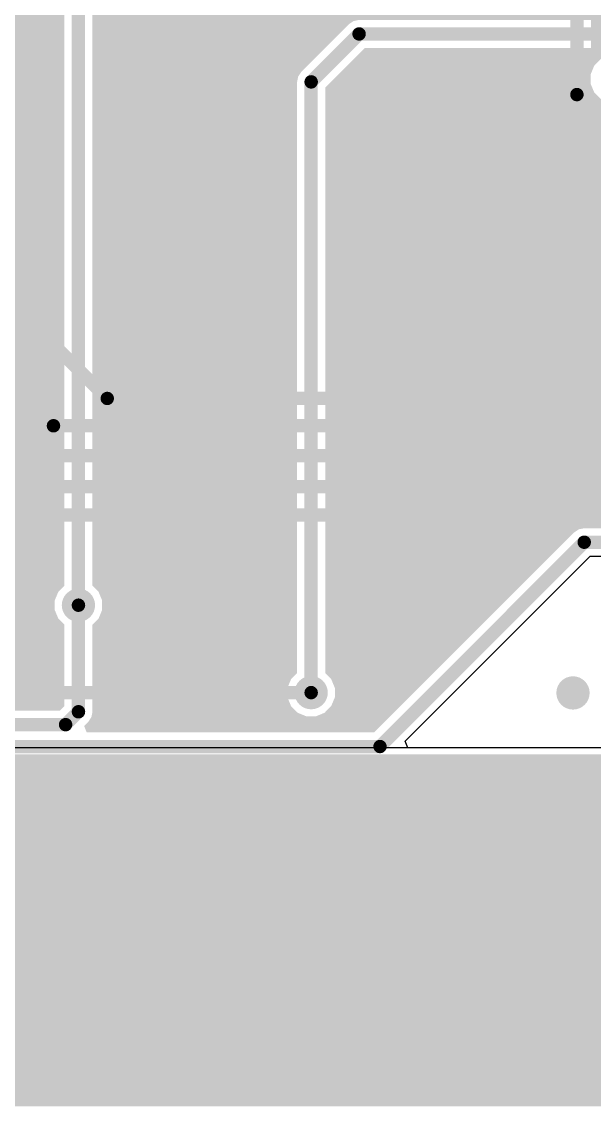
# Model space of a CAD drawing. Header units: inches. Extents: x -3 to 103, y 0 to 40.
# Drawn here: x 43 to 53.31, y -0.06 to 19.47 of the extents above; entities that cross this region are included whole.
import ezdxf

# ---------------------------------------------------------------- set-up
doc = ezdxf.new("R2010")
doc.units = ezdxf.units.IN
for name, color, linetype in [('Board Outline', 216, 'Continuous'), ('Bottom Layer', 5, 'Continuous'), ('Bottom Solder', 6, 'Continuous'), ('Keep-Out Layer', 6, 'Continuous'), ('Multi-Layer', 9, 'Continuous'), ('Pad Holes', 156, 'Continuous'), ('Top Layer', 1, 'Continuous'), ('Top Overlay', 2, 'Continuous'), ('Top Paste', 8, 'Continuous'), ('Top Solder', 216, 'Continuous'), ('Via Holes', 16, 'Continuous')]:
    doc.layers.add(name, color=color, linetype=linetype)

# ---------------------------------------------------------------- blocks, each defined once
blk = doc.blocks.new('38_SMD_M______19')
at = {"layer": 'Bottom Layer'}
h = blk.add_hatch(color=5, dxfattribs=at)
edge = h.paths.add_edge_path()
edge.add_arc((-1.95, 2.56), 0.3, 0, 360)
h = blk.add_hatch(color=5, dxfattribs=at)
edge = h.paths.add_edge_path()
edge.add_arc((-0.55, 2.56), 0.3, 0, 360)
h = blk.add_hatch(color=5, dxfattribs=at)
edge = h.paths.add_edge_path()
edge.add_arc((-2.65, 1.86), 0.3, 0, 360)
h = blk.add_hatch(color=5, dxfattribs=at)
edge = h.paths.add_edge_path()
edge.add_arc((-1.25, 1.86), 0.3, 0, 360)
h = blk.add_hatch(color=5, dxfattribs=at)
edge = h.paths.add_edge_path()
edge.add_arc((0.15, 1.86), 0.3, 0, 360)
h = blk.add_hatch(color=5, dxfattribs=at)
edge = h.paths.add_edge_path()
edge.add_arc((-1.95, 1.16), 0.3, 0, 360)
h = blk.add_hatch(color=5, dxfattribs=at)
edge = h.paths.add_edge_path()
edge.add_arc((-0.55, 1.16), 0.3, 0, 360)
h = blk.add_hatch(color=5, dxfattribs=at)
edge = h.paths.add_edge_path()
edge.add_arc((-2.65, 0.46), 0.3, 0, 360)
h = blk.add_hatch(color=5, dxfattribs=at)
edge = h.paths.add_edge_path()
edge.add_arc((-1.25, 0.46), 0.3, 0, 360)
h = blk.add_hatch(color=5, dxfattribs=at)
edge = h.paths.add_edge_path()
edge.add_arc((0.15, 0.46), 0.3, 0, 360)
h = blk.add_hatch(color=5, dxfattribs=at)
edge = h.paths.add_edge_path()
edge.add_arc((-1.95, -0.24), 0.3, 0, 360)
h = blk.add_hatch(color=5, dxfattribs=at)
edge = h.paths.add_edge_path()
edge.add_arc((-0.55, -0.24), 0.3, 0, 360)
at = {"layer": 'Keep-Out Layer'}
blk.add_hatch(color=6, dxfattribs=at).paths.add_polyline_path([(-9.042, 10.287), (9.042, 10.287), (9.042, 16.383), (-9.042, 16.383)])
at = {"layer": 'Multi-Layer'}
h = blk.add_hatch(color=9, dxfattribs=at)
edge = h.paths.add_edge_path()
edge.add_arc((-1.95, 2.56), 0.3, 0, 360)
h = blk.add_hatch(color=9, dxfattribs=at)
edge = h.paths.add_edge_path()
edge.add_arc((-0.55, 2.56), 0.3, 0, 360)
h = blk.add_hatch(color=9, dxfattribs=at)
edge = h.paths.add_edge_path()
edge.add_arc((-2.65, 1.86), 0.3, 0, 360)
h = blk.add_hatch(color=9, dxfattribs=at)
edge = h.paths.add_edge_path()
edge.add_arc((-1.25, 1.86), 0.3, 0, 360)
h = blk.add_hatch(color=9, dxfattribs=at)
edge = h.paths.add_edge_path()
edge.add_arc((0.15, 1.86), 0.3, 0, 360)
h = blk.add_hatch(color=9, dxfattribs=at)
edge = h.paths.add_edge_path()
edge.add_arc((-1.95, 1.16), 0.3, 0, 360)
h = blk.add_hatch(color=9, dxfattribs=at)
edge = h.paths.add_edge_path()
edge.add_arc((-0.55, 1.16), 0.3, 0, 360)
h = blk.add_hatch(color=9, dxfattribs=at)
edge = h.paths.add_edge_path()
edge.add_arc((-2.65, 0.46), 0.3, 0, 360)
h = blk.add_hatch(color=9, dxfattribs=at)
edge = h.paths.add_edge_path()
edge.add_arc((-1.25, 0.46), 0.3, 0, 360)
h = blk.add_hatch(color=9, dxfattribs=at)
edge = h.paths.add_edge_path()
edge.add_arc((0.15, 0.46), 0.3, 0, 360)
h = blk.add_hatch(color=9, dxfattribs=at)
edge = h.paths.add_edge_path()
edge.add_arc((-1.95, -0.24), 0.3, 0, 360)
h = blk.add_hatch(color=9, dxfattribs=at)
edge = h.paths.add_edge_path()
edge.add_arc((-0.55, -0.24), 0.3, 0, 360)
at = {"layer": 'Pad Holes'}
h = blk.add_hatch(color=7, dxfattribs=at)
edge = h.paths.add_edge_path()
edge.add_arc((-1.95, 2.56), 0.15, 0, 360)
h = blk.add_hatch(color=7, dxfattribs=at)
edge = h.paths.add_edge_path()
edge.add_arc((-0.55, 2.56), 0.15, 0, 360)
h = blk.add_hatch(color=7, dxfattribs=at)
edge = h.paths.add_edge_path()
edge.add_arc((-2.65, 1.86), 0.15, 0, 360)
h = blk.add_hatch(color=7, dxfattribs=at)
edge = h.paths.add_edge_path()
edge.add_arc((-1.25, 1.86), 0.15, 0, 360)
h = blk.add_hatch(color=7, dxfattribs=at)
edge = h.paths.add_edge_path()
edge.add_arc((0.15, 1.86), 0.15, 0, 360)
h = blk.add_hatch(color=7, dxfattribs=at)
edge = h.paths.add_edge_path()
edge.add_arc((-1.95, 1.16), 0.15, 0, 360)
h = blk.add_hatch(color=7, dxfattribs=at)
edge = h.paths.add_edge_path()
edge.add_arc((-0.55, 1.16), 0.15, 0, 360)
h = blk.add_hatch(color=7, dxfattribs=at)
edge = h.paths.add_edge_path()
edge.add_arc((-2.65, 0.46), 0.15, 0, 360)
h = blk.add_hatch(color=7, dxfattribs=at)
edge = h.paths.add_edge_path()
edge.add_arc((-1.25, 0.46), 0.15, 0, 360)
h = blk.add_hatch(color=7, dxfattribs=at)
edge = h.paths.add_edge_path()
edge.add_arc((0.15, 0.46), 0.15, 0, 360)
h = blk.add_hatch(color=7, dxfattribs=at)
edge = h.paths.add_edge_path()
edge.add_arc((-1.95, -0.24), 0.15, 0, 360)
h = blk.add_hatch(color=7, dxfattribs=at)
edge = h.paths.add_edge_path()
edge.add_arc((-0.55, -0.24), 0.15, 0, 360)
at = {"layer": 'Top Layer'}
for points in [[(-3.1, 3.01), (-2.2, 3.01), (-2.2, 2.11), (-3.1, 2.11)], [(-1.7, 3.01), (-0.8, 3.01), (-0.8, 2.11), (-1.7, 2.11)], [(-0.3, 3.01), (0.6, 3.01), (0.6, 2.11), (-0.3, 2.11)], [(-3.1, 1.61), (-2.2, 1.61), (-2.2, 0.71), (-3.1, 0.71)], [(-1.7, 1.61), (-0.8, 1.61), (-0.8, 0.71), (-1.7, 0.71)], [(-0.3, 1.61), (0.6, 1.61), (0.6, 0.71), (-0.3, 0.71)], [(-3.1, 0.21), (-2.2, 0.21), (-2.2, -0.69), (-3.1, -0.69)], [(-1.7, 0.21), (-0.8, 0.21), (-0.8, -0.69), (-1.7, -0.69)], [(-0.3, 0.21), (0.6, 0.21), (0.6, -0.69), (-0.3, -0.69)]]:
    blk.add_hatch(color=1, dxfattribs=at).paths.add_polyline_path(points)
h = blk.add_hatch(color=1, dxfattribs=at)
edge = h.paths.add_edge_path()
edge.add_arc((-1.95, 2.56), 0.3, 0, 360)
h = blk.add_hatch(color=1, dxfattribs=at)
edge = h.paths.add_edge_path()
edge.add_arc((-0.55, 2.56), 0.3, 0, 360)
h = blk.add_hatch(color=1, dxfattribs=at)
edge = h.paths.add_edge_path()
edge.add_arc((-2.65, 1.86), 0.3, 0, 360)
h = blk.add_hatch(color=1, dxfattribs=at)
edge = h.paths.add_edge_path()
edge.add_arc((-1.25, 1.86), 0.3, 0, 360)
h = blk.add_hatch(color=1, dxfattribs=at)
edge = h.paths.add_edge_path()
edge.add_arc((0.15, 1.86), 0.3, 0, 360)
h = blk.add_hatch(color=1, dxfattribs=at)
edge = h.paths.add_edge_path()
edge.add_arc((-1.95, 1.16), 0.3, 0, 360)
h = blk.add_hatch(color=1, dxfattribs=at)
edge = h.paths.add_edge_path()
edge.add_arc((-0.55, 1.16), 0.3, 0, 360)
h = blk.add_hatch(color=1, dxfattribs=at)
edge = h.paths.add_edge_path()
edge.add_arc((-2.65, 0.46), 0.3, 0, 360)
h = blk.add_hatch(color=1, dxfattribs=at)
edge = h.paths.add_edge_path()
edge.add_arc((-1.25, 0.46), 0.3, 0, 360)
h = blk.add_hatch(color=1, dxfattribs=at)
edge = h.paths.add_edge_path()
edge.add_arc((0.15, 0.46), 0.3, 0, 360)
h = blk.add_hatch(color=1, dxfattribs=at)
edge = h.paths.add_edge_path()
edge.add_arc((-1.95, -0.24), 0.3, 0, 360)
h = blk.add_hatch(color=1, dxfattribs=at)
edge = h.paths.add_edge_path()
edge.add_arc((-0.55, -0.24), 0.3, 0, 360)
at = {"layer": 'Top Overlay'}
for points in [[(-5.512, 15.215), (-2.972, 15.215), (-2.972, 15.748), (-5.512, 15.748)], [(-2.972, 13.208), (-2.972, 15.748), (-3.505, 15.748), (-3.505, 13.208)], [(-1.499, 15.215), (1.041, 15.215), (1.041, 15.748), (-1.499, 15.748)], [(-0.965, 13.208), (-0.965, 15.748), (-1.499, 15.748), (-1.499, 13.208)], [(0.508, 15.748), (0.508, 13.208), (1.041, 13.208), (1.041, 15.748)], [(2.515, 15.215), (5.055, 15.215), (5.055, 15.748), (2.515, 15.748)], [(3.048, 13.208), (3.048, 15.748), (2.515, 15.748), (2.515, 13.208)], [(5.055, 13.208), (5.055, 15.748), (4.521, 15.748), (4.521, 13.208)], [(7.061, 13.208), (7.061, 15.748), (6.528, 15.748), (6.528, 13.208)], [(-3.505, 13.208), (-0.965, 13.208), (-0.965, 13.741), (-3.505, 13.741)], [(0.508, 13.208), (3.048, 13.208), (3.048, 13.741), (0.508, 13.741)], [(4.521, 13.208), (7.061, 13.208), (7.061, 13.741), (4.521, 13.741)]]:
    blk.add_hatch(color=2, dxfattribs=at).paths.add_polyline_path(points)
at = {"layer": 'Top Paste'}
for points in [[(-3.1, 3.01), (-2.2, 3.01), (-2.2, 2.11), (-3.1, 2.11)], [(-1.7, 3.01), (-0.8, 3.01), (-0.8, 2.11), (-1.7, 2.11)], [(-0.3, 3.01), (0.6, 3.01), (0.6, 2.11), (-0.3, 2.11)], [(-3.1, 1.61), (-2.2, 1.61), (-2.2, 0.71), (-3.1, 0.71)], [(-1.7, 1.61), (-0.8, 1.61), (-0.8, 0.71), (-1.7, 0.71)], [(-0.3, 1.61), (0.6, 1.61), (0.6, 0.71), (-0.3, 0.71)], [(-3.1, 0.21), (-2.2, 0.21), (-2.2, -0.69), (-3.1, -0.69)], [(-1.7, 0.21), (-0.8, 0.21), (-0.8, -0.69), (-1.7, -0.69)], [(-0.3, 0.21), (0.6, 0.21), (0.6, -0.69), (-0.3, -0.69)]]:
    blk.add_hatch(color=8, dxfattribs=at).paths.add_polyline_path(points)
at = {"layer": 'Top Solder'}
for points in [[(-3.202, 3.112), (-2.098, 3.112), (-2.098, 2.008), (-3.202, 2.008)], [(-1.802, 3.112), (-0.698, 3.112), (-0.698, 2.008), (-1.802, 2.008)], [(-0.402, 3.112), (0.702, 3.112), (0.702, 2.008), (-0.402, 2.008)], [(-3.202, 1.712), (-2.098, 1.712), (-2.098, 0.608), (-3.202, 0.608)], [(-1.802, 1.712), (-0.698, 1.712), (-0.698, 0.608), (-1.802, 0.608)], [(-0.402, 1.712), (0.702, 1.712), (0.702, 0.608), (-0.402, 0.608)], [(-3.202, 0.312), (-2.098, 0.312), (-2.098, -0.792), (-3.202, -0.792)], [(-1.802, 0.312), (-0.698, 0.312), (-0.698, -0.792), (-1.802, -0.792)], [(-0.402, 0.312), (0.702, 0.312), (0.702, -0.792), (-0.402, -0.792)]]:
    blk.add_hatch(color=216, dxfattribs=at).paths.add_polyline_path(points)
at = {"layer": 'Top Overlay', "const_width": 0.127}
for points in [[(9.091, 16.434), (-9.096, 16.434)], [(9.086, 10.244), (-9.096, 10.244)]]:
    blk.add_lwpolyline(points, dxfattribs=at)

msp = doc.modelspace()

# ---------------------------------------------------------------- hatches: boundary and pattern name
at = {"layer": 'Bottom Layer'}
msp.add_hatch(color=5, dxfattribs=at).paths.add_polyline_path([(53.479, 33.313), (53.479, 18.823), (53.428, 18.802), (53.375, 18.749), (53.248, 18.802), (53.248, 33.339), (53.242, 33.371), (53.359, 33.434)])
h = msp.add_hatch(color=5, dxfattribs=at)
edge = h.paths.add_edge_path()
edge.add_arc((44.018, 8.966), 0.3, 0, 360)
h = msp.add_hatch(color=5, dxfattribs=at)
edge = h.paths.add_edge_path()
edge.add_arc((48.209, 7.391), 0.3, 0, 360)
h = msp.add_hatch(color=5, dxfattribs=at)
edge = h.paths.add_edge_path()
edge.add_arc((52.925, 7.386), 0.3, 0, 360)
at = {"layer": 'Bottom Solder'}
h = msp.add_hatch(color=6, dxfattribs=at)
edge = h.paths.add_edge_path()
edge.add_arc((44.018, 8.966), 0.3, 0, 360)
h = msp.add_hatch(color=6, dxfattribs=at)
edge = h.paths.add_edge_path()
edge.add_arc((48.209, 7.391), 0.3, 0, 360)
h = msp.add_hatch(color=6, dxfattribs=at)
edge = h.paths.add_edge_path()
edge.add_arc((52.925, 7.386), 0.3, 0, 360)
at = {"layer": 'Top Layer'}
h = msp.add_hatch(color=1, dxfattribs=at)
h.paths.add_polyline_path([(54.022, 26.6), (53.926, 26.504), (53.871, 26.422), (53.852, 26.325), (53.852, 26.197), (53.548, 26.197), (53.537, 26.197), (53.421, 26.197), (53.41, 26.197), (52.278, 26.197), (52.267, 26.197), (52.151, 26.197), (52.14, 26.197), (51.008, 26.197), (50.997, 26.197), (50.881, 26.197), (50.87, 26.197), (49.738, 26.197), (49.727, 26.197), (49.611, 26.197), (49.6, 26.197), (48.468, 26.197), (48.457, 26.197), (48.341, 26.197), (48.33, 26.197), (47.198, 26.197), (47.187, 26.197), (47.071, 26.197), (47.06, 26.197), (45.928, 26.197), (45.917, 26.197), (45.801, 26.197), (45.79, 26.197), (44.658, 26.197), (44.647, 26.197), (44.531, 26.197), (44.52, 26.197), (43.377, 26.197), (43.377, 24.443), (43.766, 24.443), (43.766, 9.318), (43.656, 9.208), (43.591, 9.051), (43.591, 8.881), (43.656, 8.724), (43.766, 8.615), (43.766, 7.152), (43.682, 7.067), (39.238, 7.067), (38.708, 7.598), (38.708, 11.694), (38.72, 11.704), (38.826, 11.755), (39.42, 11.162), (39.502, 11.107), (39.598, 11.088), (40.047, 11.088), (40.047, 10.804), (40.047, 10.793), (40.047, 10.677), (40.047, 10.666), (40.047, 10.362), (39.805, 10.362), (39.696, 10.471), (39.539, 10.536), (39.369, 10.536), (39.212, 10.471), (39.092, 10.351), (39.027, 10.194), (39.027, 10.024), (39.092, 9.867), (39.212, 9.747), (39.369, 9.682), (39.539, 9.682), (39.696, 9.747), (39.805, 9.857), (40.047, 9.857), (40.047, 9.534), (40.047, 9.523), (40.047, 9.407), (40.047, 9.396), (40.047, 9.082), (39.798, 9.082), (39.688, 9.192), (39.531, 9.257), (39.361, 9.257), (39.204, 9.192), (39.084, 9.071), (39.019, 8.915), (39.019, 8.745), (39.084, 8.588), (39.204, 8.468), (39.361, 8.403), (39.531, 8.403), (39.688, 8.468), (39.798, 8.577), (40.047, 8.577), (40.047, 8.253), (41.801, 8.253), (41.801, 9.396), (41.801, 9.407), (41.801, 9.523), (41.801, 9.534), (41.801, 10.666), (41.801, 10.677), (41.801, 10.793), (41.801, 10.804), (41.801, 11.947), (41.801, 11.947), (41.801, 12.063), (41.801, 12.063), (41.801, 13.206), (41.801, 13.217), (41.801, 13.333), (41.801, 13.344), (41.801, 14.476), (41.801, 14.487), (41.801, 14.603), (41.801, 14.614), (41.801, 15.746), (41.801, 15.757), (41.801, 15.873), (41.801, 15.884), (41.801, 17.016), (41.801, 17.027), (41.801, 17.143), (41.801, 17.154), (41.801, 18.286), (41.801, 18.297), (41.801, 18.413), (41.801, 18.424), (41.801, 19.567), (41.801, 19.567), (41.801, 19.683), (41.801, 19.683), (41.801, 20.826), (41.801, 20.837), (41.801, 20.953), (41.801, 20.964), (41.801, 21.277), (42.307, 21.277), (42.403, 21.296), (42.485, 21.351), (43.028, 21.894), (43.083, 21.976), (43.102, 22.073), (43.102, 26.535), (43.294, 26.727), (53.969, 26.727)])
h.paths.add_polyline_path([(40.903, 7.833), (39.731, 7.833), (39.635, 7.813), (39.553, 7.759), (39.498, 7.677), (39.479, 7.58), (39.498, 7.484), (39.553, 7.402), (39.635, 7.347), (39.731, 7.328), (40.825, 7.328), (40.827, 7.326), (40.924, 7.307), (41.021, 7.326), (41.103, 7.381), (41.157, 7.463), (41.176, 7.56), (41.157, 7.656), (41.103, 7.738), (41.082, 7.759), (41, 7.813)], flags=0)
msp.add_hatch(color=1, dxfattribs=at).paths.add_polyline_path([(51.158, 24.316), (51.094, 24.303), (51.012, 24.248), (47.276, 20.512), (45.575, 20.512), (45.466, 20.622), (45.309, 20.687), (45.139, 20.687), (44.982, 20.622), (44.862, 20.501), (44.797, 20.345), (44.797, 20.175), (44.862, 20.018), (44.982, 19.898), (45.139, 19.833), (45.309, 19.833), (45.466, 19.898), (45.575, 20.007), (47.381, 20.007), (47.477, 20.026), (47.559, 20.081), (51.295, 23.817), (57.547, 23.817), (57.547, 23.504), (57.547, 23.493), (57.547, 23.377), (57.547, 23.366), (57.547, 22.986), (52.142, 22.986), (52.032, 23.095), (51.876, 23.16), (51.706, 23.16), (51.549, 23.095), (51.429, 22.975), (51.364, 22.818), (51.364, 22.648), (51.429, 22.491), (51.549, 22.371), (51.706, 22.306), (51.876, 22.306), (52.032, 22.371), (52.142, 22.48), (57.547, 22.48), (57.547, 22.234), (57.547, 22.223), (57.547, 22.107), (57.547, 22.096), (57.547, 21.843), (57.351, 21.843), (57.241, 21.952), (57.084, 22.017), (56.914, 22.017), (56.757, 21.952), (56.637, 21.832), (56.572, 21.675), (56.572, 21.505), (56.637, 21.348), (56.757, 21.228), (56.914, 21.163), (57.084, 21.163), (57.241, 21.228), (57.351, 21.337), (57.547, 21.337), (57.547, 20.964), (57.547, 20.953), (57.547, 20.837), (57.547, 20.826), (57.547, 19.683), (57.547, 19.683), (57.547, 19.567), (57.547, 19.567), (57.547, 18.424), (57.547, 18.413), (57.547, 18.297), (57.547, 18.286), (57.547, 17.972), (56.096, 17.972), (54.636, 19.432), (54.554, 19.486), (54.458, 19.506), (49.073, 19.506), (48.976, 19.486), (48.894, 19.432), (48.031, 18.568), (47.976, 18.486), (47.957, 18.39), (47.957, 7.743), (47.847, 7.633), (47.782, 7.476), (47.782, 7.306), (47.847, 7.15), (47.967, 7.029), (48.124, 6.964), (48.294, 6.964), (48.451, 7.029), (48.571, 7.15), (48.636, 7.306), (48.636, 7.476), (48.571, 7.633), (48.462, 7.743), (48.462, 18.285), (49.177, 19.001), (54.353, 19.001), (55.813, 17.541), (55.895, 17.486), (55.991, 17.467), (57.547, 17.467), (57.547, 17.154), (57.547, 17.143), (57.547, 17.027), (57.547, 17.016), (57.547, 16.681), (57.406, 16.681), (57.297, 16.79), (57.14, 16.855), (56.97, 16.855), (56.813, 16.79), (56.693, 16.67), (56.628, 16.513), (56.628, 16.343), (56.693, 16.186), (56.813, 16.066), (56.97, 16.001), (57.14, 16.001), (57.297, 16.066), (57.406, 16.176), (57.547, 16.176), (57.547, 15.884), (57.547, 15.873), (57.547, 15.757), (57.547, 15.746), (57.547, 14.614), (57.547, 14.603), (57.547, 14.487), (57.547, 14.476), (57.547, 14.127), (56.493, 14.127), (56.13, 14.49), (56.096, 14.541), (55.708, 14.929), (55.708, 15.486), (55.717, 15.489), (55.837, 15.609), (55.902, 15.766), (55.902, 15.936), (55.837, 16.093), (55.717, 16.213), (55.56, 16.278), (55.39, 16.278), (55.233, 16.213), (55.113, 16.093), (55.048, 15.936), (55.048, 15.766), (55.113, 15.609), (55.233, 15.489), (55.242, 15.486), (55.242, 14.832), (55.26, 14.743), (55.31, 14.668), (55.732, 14.246), (55.766, 14.195), (56.232, 13.729), (56.307, 13.678), (56.397, 13.661), (57.547, 13.661), (57.547, 13.344), (57.547, 13.333), (57.547, 13.217), (57.547, 13.206), (57.547, 12.933), (55.556, 12.933), (54.71, 13.778), (54.71, 17.098), (54.82, 17.208), (54.885, 17.365), (54.885, 17.535), (54.82, 17.692), (54.699, 17.812), (54.543, 17.877), (54.373, 17.877), (54.216, 17.812), (54.096, 17.692), (54.031, 17.535), (54.031, 17.365), (54.096, 17.208), (54.205, 17.098), (54.205, 13.674), (54.224, 13.577), (54.279, 13.495), (55.272, 12.502), (55.354, 12.447), (55.451, 12.428), (57.547, 12.428), (57.547, 12.074), (57.547, 12.063), (57.547, 11.947), (57.547, 11.936), (57.547, 11.603), (54.648, 11.603), (53.903, 12.348), (53.903, 18.075), (53.912, 18.078), (54.032, 18.199), (54.097, 18.355), (54.097, 18.525), (54.032, 18.682), (53.912, 18.802), (53.755, 18.867), (53.585, 18.867), (53.428, 18.802), (53.308, 18.682), (53.243, 18.525), (53.243, 18.355), (53.308, 18.199), (53.428, 18.078), (53.437, 18.075), (53.437, 12.251), (53.455, 12.162), (53.505, 12.087), (54.387, 11.205), (54.463, 11.154), (54.552, 11.137), (57.547, 11.137), (57.547, 10.804), (57.547, 10.793), (57.547, 10.677), (57.547, 10.666), (57.547, 10.352), (53.127, 10.352), (53.031, 10.333), (52.949, 10.278), (49.344, 6.674), (44.168, 6.674), (44.12, 6.791), (44.197, 6.868), (44.251, 6.95), (44.271, 7.047), (44.271, 8.615), (44.38, 8.724), (44.445, 8.881), (44.445, 9.051), (44.38, 9.208), (44.271, 9.318), (44.271, 24.443), (44.52, 24.443), (44.531, 24.443), (44.647, 24.443), (44.658, 24.443), (44.856, 24.443), (44.908, 24.316), (44.862, 24.269), (44.797, 24.112), (44.797, 23.942), (44.862, 23.785), (44.982, 23.665), (45.139, 23.6), (45.309, 23.6), (45.466, 23.665), (45.586, 23.785), (45.651, 23.942), (45.651, 24.112), (45.586, 24.269), (45.54, 24.316), (45.592, 24.443), (45.79, 24.443), (45.801, 24.443), (45.917, 24.443), (45.928, 24.443), (47.06, 24.443), (47.071, 24.443), (47.187, 24.443), (47.198, 24.443), (48.33, 24.443), (48.341, 24.443), (48.457, 24.443), (48.468, 24.443), (49.6, 24.443), (49.611, 24.443), (49.727, 24.443), (49.738, 24.443), (50.87, 24.443), (50.881, 24.443), (50.997, 24.443), (51.008, 24.443), (51.145, 24.443)])
h = msp.add_hatch(color=1, dxfattribs=at)
edge = h.paths.add_edge_path()
edge.add_arc((44.018, 8.966), 0.3, 0, 360)
h = msp.add_hatch(color=1, dxfattribs=at)
edge = h.paths.add_edge_path()
edge.add_arc((48.209, 7.391), 0.3, 0, 360)
h = msp.add_hatch(color=1, dxfattribs=at)
edge = h.paths.add_edge_path()
edge.add_arc((52.925, 7.386), 0.3, 0, 360)
at = {"layer": 'Via Holes'}
h = msp.add_hatch(color=7, dxfattribs=at)
edge = h.paths.add_edge_path()
edge.add_arc((44.018, 8.966), 0.15, 0, 360)
h = msp.add_hatch(color=7, dxfattribs=at)
edge = h.paths.add_edge_path()
edge.add_arc((48.209, 7.391), 0.15, 0, 360)
h = msp.add_hatch(color=7, dxfattribs=at)
edge = h.paths.add_edge_path()
edge.add_arc((52.925, 7.386), 0.15, 0, 360)

# ---------------------------------------------------------------- linework, layer by layer
at = {"layer": 'Board Outline', "const_width": 0.254}
msp.add_lwpolyline([(40.583, 6.153), (58.716, 6.153)], dxfattribs=at)
at = {"layer": 'Bottom Layer'}
msp.add_line((58.751, 6.4), (40.583, 6.4), dxfattribs=at)
at = {"layer": 'Bottom Layer', "const_width": 0.241}
for points in [[(52.996, 18.161), (52.996, 33.339)], [(52.996, 18.161), (53.707, 17.45)], [(39.472, 17.755), (44.537, 12.689)], [(39.36, 16.405), (43.568, 12.197)], [(44.537, 12.689), (56.899, 12.689)], [(43.568, 12.197), (57.286, 12.197)], [(41.732, 11.659), (57.268, 11.659)], [(40.445, 11.1), (57.427, 11.1)], [(41.208, 10.592), (57.576, 10.592)], [(41.027, 7.391), (48.209, 7.391)]]:
    msp.add_lwpolyline(points, dxfattribs=at)
at = {"layer": 'Bottom Layer', "const_width": 0.121}
for points in [[(52.935, 18.161, 1), (53.056, 18.161, 1)], [(52.935, 18.161, 1), (53.056, 18.161, 1)], [(44.477, 12.689, 1), (44.597, 12.689, 1)], [(44.477, 12.689, 1), (44.597, 12.689, 1)], [(43.508, 12.197, 1), (43.629, 12.197, 1)], [(43.508, 12.197, 1), (43.629, 12.197, 1)], [(48.149, 7.391, 1), (48.27, 7.391, 1)]]:
    msp.add_lwpolyline(points, format="xyb", close=True, dxfattribs=at)
at = {"layer": 'Top Layer'}
for p, q in [((49.902, 6.518), (53.232, 9.847)), ((53.232, 9.847), (57.547, 9.847)), ((49.951, 6.4), (49.902, 6.518)), ((58.751, 6.4), (49.951, 6.4))]:
    msp.add_line(p, q, dxfattribs=at)
at = {"layer": 'Top Layer', "const_width": 0.241}
for points in [[(44.018, 8.966), (44.018, 25.255)], [(48.209, 18.39), (49.073, 19.253)], [(49.073, 19.253), (54.458, 19.253)], [(48.209, 7.391), (48.209, 18.39)], [(49.449, 6.421), (53.127, 10.1)], [(53.127, 10.1), (58.424, 10.1)], [(44.018, 7.047), (44.018, 8.966)], [(43.786, 6.815), (44.018, 7.047)], [(39.134, 6.815), (43.786, 6.815)], [(40.55, 6.421), (49.449, 6.421)]]:
    msp.add_lwpolyline(points, dxfattribs=at)
at = {"layer": 'Top Layer', "const_width": 0.121}
for points in [[(49.012, 19.253, 1), (49.133, 19.253, 1)], [(49.012, 19.253, 1), (49.133, 19.253, 1)], [(48.149, 18.39, 1), (48.27, 18.39, 1)], [(48.149, 18.39, 1), (48.27, 18.39, 1)], [(53.067, 10.1, 1), (53.188, 10.1, 1)], [(53.067, 10.1, 1), (53.188, 10.1, 1)], [(43.958, 8.966, 1), (44.079, 8.966, 1)], [(43.958, 8.966, 1), (44.079, 8.966, 1)], [(48.149, 7.391, 1), (48.27, 7.391, 1)], [(43.958, 7.047, 1), (44.079, 7.047, 1)], [(43.958, 7.047, 1), (44.079, 7.047, 1)], [(43.726, 6.815, 1), (43.847, 6.815, 1)], [(43.726, 6.815, 1), (43.847, 6.815, 1)], [(49.389, 6.421, 1), (49.509, 6.421, 1)], [(49.389, 6.421, 1), (49.509, 6.421, 1)]]:
    msp.add_lwpolyline(points, format="xyb", close=True, dxfattribs=at)

# ---------------------------------------------------------------- block references
at = {"rotation": 180}
msp.add_blockref('38_SMD_M______19', (49.674, 16.44), dxfattribs=at)

doc.saveas('drawing.dxf')
